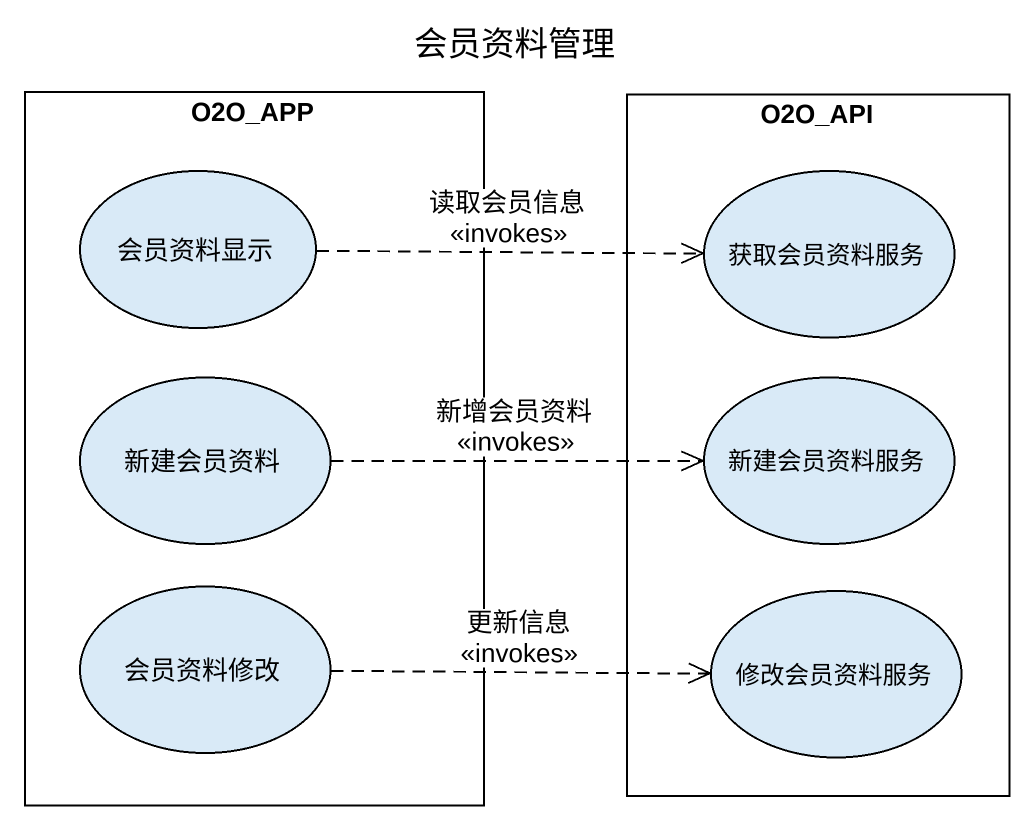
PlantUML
@startuml
title 会员资料管理
rectangle O2O_APP {
  usecase 会员资料显示
  usecase 新建会员资料
  usecase 会员资料修改
}
rectangle O2O_API {
  usecase 获取会员资料服务
  usecase 新建会员资料服务
  usecase 修改会员资料服务
}
会员资料显示 .right.> 获取会员资料服务 : 读取会员信息\n<<invokes>>
新建会员资料 .right.> 新建会员资料服务 : 新增会员资料\n<<invokes>>
会员资料修改 .right.> 修改会员资料服务 : 更新信息\n<<invokes>>
@enduml
